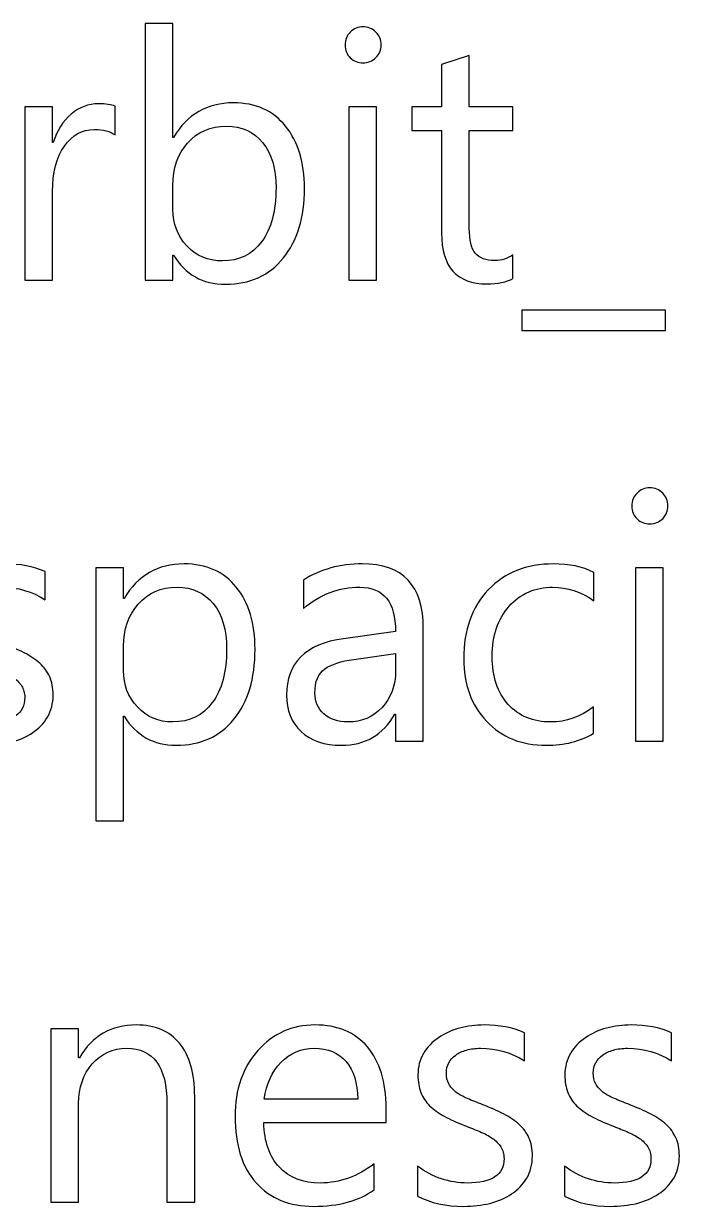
# Model space of a CAD drawing. Header units: centimetres. Extents: x -70 to 51, y -60 to 73.
# Drawn here: x 26.24 to 31.05, y -50.76 to -42.09 of the extents above; entities that cross this region are included whole.
import ezdxf

# ---------------------------------------------------------------- set-up
doc = ezdxf.new("R2010")
doc.units = ezdxf.units.CM
doc.header["$MEASUREMENT"] = 0
doc.layers.add('Layer 1', color=7, linetype='Continuous')

msp = doc.modelspace()

# ---------------------------------------------------------------- linework, layer by layer
at = {"layer": 'Layer 1'}
for points, knots in [([(27.3378, -43.78969), (27.3378, -43.78969), (27.33272, -43.78969), (27.33272, -43.78969), (27.33272, -43.78969), (27.33272, -43.78969), (27.33272, -43.97342), (27.33272, -43.97342), (27.33272, -43.97342), (27.33272, -43.97342), (27.1291, -43.97342), (27.1291, -43.97342), (27.1291, -43.97342), (27.1291, -43.97342), (27.1291, -42.0934), (27.1291, -42.0934), (27.1291, -42.0934), (27.1291, -42.0934), (27.33272, -42.0934), (27.33272, -42.0934), (27.33272, -42.0934), (27.33272, -42.0934), (27.33272, -42.92652), (27.33272, -42.92652), (27.33272, -42.92652), (27.33272, -42.92652), (27.3378, -42.92652), (27.3378, -42.92652), (27.3378, -42.92652), (27.43771, -42.75803), (27.58418, -42.67379), (27.7768, -42.67379), (27.7768, -42.67379), (27.93936, -42.67379), (28.06721, -42.73051), (28.15907, -42.84439), (28.15907, -42.84439), (28.25136, -42.95784), (28.2975, -43.11024), (28.2975, -43.30117), (28.2975, -43.30117), (28.2975, -43.51368), (28.24585, -43.68386), (28.14256, -43.81171), (28.14256, -43.81171), (28.03927, -43.93913), (27.89787, -44.00305), (27.71838, -44.00305), (27.71838, -44.00305), (27.55032, -44.00305), (27.42374, -43.93193), (27.3378, -43.78969)], [0, 0, 0, 0, 0.0714286, 0.0714286, 0.0714286, 0.0714286, 0.1428571, 0.1428571, 0.1428571, 0.1428571, 0.2142857, 0.2142857, 0.2142857, 0.2142857, 0.2857143, 0.2857143, 0.2857143, 0.2857143, 0.3571429, 0.3571429, 0.3571429, 0.3571429, 0.4285714, 0.4285714, 0.4285714, 0.4285714, 0.5, 0.5, 0.5, 0.5, 0.5714286, 0.5714286, 0.5714286, 0.5714286, 0.6428571, 0.6428571, 0.6428571, 0.6428571, 0.7142857, 0.7142857, 0.7142857, 0.7142857, 0.7857143, 0.7857143, 0.7857143, 0.7857143, 0.8571429, 0.8571429, 0.8571429, 0.8571429, 1, 1, 1, 1]), ([(28.72634, -42.38084), (28.69036, -42.38084), (28.65903, -42.36856), (28.63363, -42.34359), (28.63363, -42.34359), (28.60781, -42.31903), (28.59511, -42.28771), (28.59511, -42.24961), (28.59511, -42.24961), (28.59511, -42.21151), (28.60781, -42.17976), (28.63363, -42.15478), (28.63363, -42.15478), (28.65903, -42.12938), (28.69036, -42.11668), (28.72634, -42.11668), (28.72634, -42.11668), (28.76359, -42.11668), (28.79534, -42.12938), (28.82159, -42.15478), (28.82159, -42.15478), (28.84741, -42.17976), (28.86054, -42.21151), (28.86054, -42.24961), (28.86054, -42.24961), (28.86054, -42.28601), (28.84741, -42.31692), (28.82159, -42.34232), (28.82159, -42.34232), (28.79534, -42.36814), (28.76359, -42.38084), (28.72634, -42.38084)], [0, 0, 0, 0, 0.1111111, 0.1111111, 0.1111111, 0.1111111, 0.2222222, 0.2222222, 0.2222222, 0.2222222, 0.3333333, 0.3333333, 0.3333333, 0.3333333, 0.4444444, 0.4444444, 0.4444444, 0.4444444, 0.5555556, 0.5555556, 0.5555556, 0.5555556, 0.6666667, 0.6666667, 0.6666667, 0.6666667, 0.7777778, 0.7777778, 0.7777778, 0.7777778, 1, 1, 1, 1]), ([(29.82658, -43.96114), (29.77874, -43.98739), (29.71524, -44.00051), (29.63693, -44.00051), (29.63693, -44.00051), (29.41425, -44.00051), (29.30334, -43.87648), (29.30334, -43.6284), (29.30334, -43.6284), (29.30334, -43.6284), (29.30334, -42.87699), (29.30334, -42.87699), (29.30334, -42.87699), (29.30334, -42.87699), (29.0849, -42.87699), (29.0849, -42.87699), (29.0849, -42.87699), (29.0849, -42.87699), (29.0849, -42.70342), (29.0849, -42.70342), (29.0849, -42.70342), (29.0849, -42.70342), (29.30334, -42.70342), (29.30334, -42.70342), (29.30334, -42.70342), (29.30334, -42.70342), (29.30334, -42.39354), (29.30334, -42.39354), (29.30334, -42.39354), (29.30334, -42.39354), (29.50654, -42.3275), (29.50654, -42.3275), (29.50654, -42.3275), (29.50654, -42.3275), (29.50654, -42.70342), (29.50654, -42.70342), (29.50654, -42.70342), (29.50654, -42.70342), (29.82658, -42.70342), (29.82658, -42.70342), (29.82658, -42.70342), (29.82658, -42.70342), (29.82658, -42.87699), (29.82658, -42.87699), (29.82658, -42.87699), (29.82658, -42.87699), (29.50654, -42.87699), (29.50654, -42.87699), (29.50654, -42.87699), (29.50654, -42.87699), (29.50654, -43.59284), (29.50654, -43.59284), (29.50654, -43.59284), (29.50654, -43.67793), (29.52093, -43.73847), (29.55014, -43.77488), (29.55014, -43.77488), (29.57893, -43.81128), (29.62677, -43.82949), (29.69408, -43.82949), (29.69408, -43.82949), (29.7453, -43.82949), (29.78933, -43.81552), (29.82658, -43.78715), (29.82658, -43.78715), (29.82658, -43.78715), (29.82658, -43.96114), (29.82658, -43.96114)], [0, 0, 0, 0, 0.0555556, 0.0555556, 0.0555556, 0.0555556, 0.1111111, 0.1111111, 0.1111111, 0.1111111, 0.1666667, 0.1666667, 0.1666667, 0.1666667, 0.2222222, 0.2222222, 0.2222222, 0.2222222, 0.2777778, 0.2777778, 0.2777778, 0.2777778, 0.3333333, 0.3333333, 0.3333333, 0.3333333, 0.3888889, 0.3888889, 0.3888889, 0.3888889, 0.4444444, 0.4444444, 0.4444444, 0.4444444, 0.5, 0.5, 0.5, 0.5, 0.5555556, 0.5555556, 0.5555556, 0.5555556, 0.6111111, 0.6111111, 0.6111111, 0.6111111, 0.6666667, 0.6666667, 0.6666667, 0.6666667, 0.7222222, 0.7222222, 0.7222222, 0.7222222, 0.7777778, 0.7777778, 0.7777778, 0.7777778, 0.8333333, 0.8333333, 0.8333333, 0.8333333, 0.8888889, 0.8888889, 0.8888889, 0.8888889, 1, 1, 1, 1]), ([(26.90855, -42.90916), (26.87299, -42.88207), (26.82176, -42.86852), (26.75488, -42.86852), (26.75488, -42.86852), (26.66767, -42.86852), (26.59528, -42.90916), (26.53686, -42.99129), (26.53686, -42.99129), (26.47886, -43.07299), (26.44965, -43.18475), (26.44965, -43.32614), (26.44965, -43.32614), (26.44965, -43.32614), (26.44965, -43.97342), (26.44965, -43.97342), (26.44965, -43.97342), (26.44965, -43.97342), (26.24603, -43.97342), (26.24603, -43.97342), (26.24603, -43.97342), (26.24603, -43.97342), (26.24603, -42.70342), (26.24603, -42.70342), (26.24603, -42.70342), (26.24603, -42.70342), (26.44965, -42.70342), (26.44965, -42.70342), (26.44965, -42.70342), (26.44965, -42.70342), (26.44965, -42.96504), (26.44965, -42.96504), (26.44965, -42.96504), (26.44965, -42.96504), (26.45473, -42.96504), (26.45473, -42.96504), (26.45473, -42.96504), (26.48352, -42.87572), (26.52755, -42.80629), (26.58724, -42.75591), (26.58724, -42.75591), (26.64693, -42.70596), (26.71339, -42.68098), (26.78705, -42.68098), (26.78705, -42.68098), (26.83997, -42.68098), (26.88018, -42.68691), (26.90855, -42.69834), (26.90855, -42.69834), (26.90855, -42.69834), (26.90855, -42.90916), (26.90855, -42.90916)], [0, 0, 0, 0, 0.0714286, 0.0714286, 0.0714286, 0.0714286, 0.1428571, 0.1428571, 0.1428571, 0.1428571, 0.2142857, 0.2142857, 0.2142857, 0.2142857, 0.2857143, 0.2857143, 0.2857143, 0.2857143, 0.3571429, 0.3571429, 0.3571429, 0.3571429, 0.4285714, 0.4285714, 0.4285714, 0.4285714, 0.5, 0.5, 0.5, 0.5, 0.5714286, 0.5714286, 0.5714286, 0.5714286, 0.6428571, 0.6428571, 0.6428571, 0.6428571, 0.7142857, 0.7142857, 0.7142857, 0.7142857, 0.7857143, 0.7857143, 0.7857143, 0.7857143, 0.8571429, 0.8571429, 0.8571429, 0.8571429, 1, 1, 1, 1]), ([(28.82582, -43.97342), (28.82582, -43.97342), (28.6222, -43.97342), (28.6222, -43.97342), (28.6222, -43.97342), (28.6222, -43.97342), (28.6222, -42.70342), (28.6222, -42.70342), (28.6222, -42.70342), (28.6222, -42.70342), (28.82582, -42.70342), (28.82582, -42.70342), (28.82582, -42.70342), (28.82582, -42.70342), (28.82582, -43.97342), (28.82582, -43.97342)], [0, 0, 0, 0, 0.2, 0.2, 0.2, 0.2, 0.4, 0.4, 0.4, 0.4, 0.6, 0.6, 0.6, 0.6, 1, 1, 1, 1]), ([(27.33272, -43.27746), (27.33272, -43.27746), (27.33272, -43.45484), (27.33272, -43.45484), (27.33272, -43.45484), (27.33272, -43.55982), (27.36659, -43.64915), (27.43517, -43.72238), (27.43517, -43.72238), (27.50333, -43.79562), (27.58969, -43.83203), (27.69467, -43.83203), (27.69467, -43.83203), (27.81786, -43.83203), (27.91438, -43.78504), (27.98423, -43.69063), (27.98423, -43.69063), (28.05408, -43.59623), (28.08922, -43.46542), (28.08922, -43.29736), (28.08922, -43.29736), (28.08922, -43.15596), (28.05662, -43.04547), (27.99101, -42.96504), (27.99101, -42.96504), (27.92581, -42.88503), (27.83734, -42.84481), (27.726, -42.84481), (27.726, -42.84481), (27.60747, -42.84481), (27.51264, -42.88588), (27.44067, -42.968), (27.44067, -42.968), (27.36871, -43.05055), (27.33272, -43.15342), (27.33272, -43.27746)], [0, 0, 0, 0, 0.1, 0.1, 0.1, 0.1, 0.2, 0.2, 0.2, 0.2, 0.3, 0.3, 0.3, 0.3, 0.4, 0.4, 0.4, 0.4, 0.5, 0.5, 0.5, 0.5, 0.6, 0.6, 0.6, 0.6, 0.7, 0.7, 0.7, 0.7, 0.8, 0.8, 0.8, 0.8, 1, 1, 1, 1]), ([(30.9463, -44.34172), (30.9463, -44.34172), (29.8922, -44.34172), (29.8922, -44.34172), (29.8922, -44.34172), (29.8922, -44.34172), (29.8922, -44.19398), (29.8922, -44.19398), (29.8922, -44.19398), (29.8922, -44.19398), (30.9463, -44.19398), (30.9463, -44.19398), (30.9463, -44.19398), (30.9463, -44.19398), (30.9463, -44.34172), (30.9463, -44.34172)], [0, 0, 0, 0, 0.2, 0.2, 0.2, 0.2, 0.4, 0.4, 0.4, 0.4, 0.6, 0.6, 0.6, 0.6, 1, 1, 1, 1]), ([(30.82947, -45.75946), (30.79349, -45.75946), (30.76216, -45.74718), (30.73676, -45.72221), (30.73676, -45.72221), (30.71094, -45.69765), (30.69824, -45.66633), (30.69824, -45.62823), (30.69824, -45.62823), (30.69824, -45.59013), (30.71094, -45.55838), (30.73676, -45.5334), (30.73676, -45.5334), (30.76216, -45.508), (30.79349, -45.4953), (30.82947, -45.4953), (30.82947, -45.4953), (30.86672, -45.4953), (30.89847, -45.508), (30.92472, -45.5334), (30.92472, -45.5334), (30.95054, -45.55838), (30.96367, -45.59013), (30.96367, -45.62823), (30.96367, -45.62823), (30.96367, -45.66463), (30.95054, -45.69554), (30.92472, -45.72094), (30.92472, -45.72094), (30.89847, -45.74676), (30.86672, -45.75946), (30.82947, -45.75946)], [0, 0, 0, 0, 0.1111111, 0.1111111, 0.1111111, 0.1111111, 0.2222222, 0.2222222, 0.2222222, 0.2222222, 0.3333333, 0.3333333, 0.3333333, 0.3333333, 0.4444444, 0.4444444, 0.4444444, 0.4444444, 0.5555556, 0.5555556, 0.5555556, 0.5555556, 0.6666667, 0.6666667, 0.6666667, 0.6666667, 0.7777778, 0.7777778, 0.7777778, 0.7777778, 1, 1, 1, 1]), ([(25.6123, -47.30632), (25.6123, -47.30632), (25.6123, -47.08788), (25.6123, -47.08788), (25.6123, -47.08788), (25.72279, -47.16958), (25.84513, -47.21065), (25.97806, -47.21065), (25.97806, -47.21065), (26.1567, -47.21065), (26.24603, -47.15096), (26.24603, -47.032), (26.24603, -47.032), (26.24603, -46.99813), (26.23841, -46.96935), (26.22317, -46.94606), (26.22317, -46.94606), (26.2075, -46.92236), (26.18718, -46.90161), (26.16094, -46.88341), (26.16094, -46.88341), (26.13511, -46.86521), (26.10421, -46.8487), (26.06907, -46.8343), (26.06907, -46.8343), (26.03394, -46.81991), (25.99626, -46.80467), (25.95562, -46.78901), (25.95562, -46.78901), (25.89932, -46.76657), (25.85021, -46.74413), (25.80745, -46.72127), (25.80745, -46.72127), (25.76512, -46.69884), (25.72956, -46.67301), (25.70077, -46.64465), (25.70077, -46.64465), (25.67241, -46.61586), (25.65082, -46.58369), (25.63643, -46.54728), (25.63643, -46.54728), (25.62203, -46.51088), (25.61484, -46.46812), (25.61484, -46.41944), (25.61484, -46.41944), (25.61484, -46.35975), (25.62838, -46.30725), (25.65548, -46.26111), (25.65548, -46.26111), (25.68299, -46.21539), (25.7194, -46.17687), (25.7647, -46.14596), (25.7647, -46.14596), (25.81042, -46.11506), (25.86206, -46.09135), (25.92048, -46.07569), (25.92048, -46.07569), (25.97848, -46.06003), (26.03902, -46.05241), (26.10082, -46.05241), (26.10082, -46.05241), (26.21089, -46.05241), (26.3091, -46.07146), (26.39589, -46.10913), (26.39589, -46.10913), (26.39589, -46.10913), (26.39589, -46.3153), (26.39589, -46.3153), (26.39589, -46.3153), (26.30275, -46.25391), (26.19523, -46.22343), (26.07373, -46.22343), (26.07373, -46.22343), (26.03563, -46.22343), (26.00134, -46.22767), (25.97044, -46.23656), (25.97044, -46.23656), (25.93996, -46.24502), (25.91371, -46.2573), (25.8917, -46.27296), (25.8917, -46.27296), (25.87011, -46.28863), (25.85317, -46.30768), (25.8409, -46.32927), (25.8409, -46.32927), (25.82904, -46.35128), (25.82312, -46.37541), (25.82312, -46.40208), (25.82312, -46.40208), (25.82312, -46.4351), (25.82904, -46.46262), (25.8409, -46.48505), (25.8409, -46.48505), (25.85317, -46.50749), (25.87053, -46.52739), (25.89381, -46.54474), (25.89381, -46.54474), (25.91667, -46.5621), (25.94504, -46.57776), (25.97806, -46.59173), (25.97806, -46.59173), (26.01108, -46.6057), (26.04875, -46.62094), (26.09109, -46.63745), (26.09109, -46.63745), (26.14697, -46.65904), (26.19777, -46.68106), (26.24222, -46.70392), (26.24222, -46.70392), (26.28667, -46.72678), (26.32477, -46.75218), (26.35652, -46.78096), (26.35652, -46.78096), (26.38784, -46.80933), (26.41197, -46.84235), (26.42891, -46.8796), (26.42891, -46.8796), (26.44584, -46.91685), (26.45431, -46.96088), (26.45431, -47.0121), (26.45431, -47.0121), (26.45431, -47.07518), (26.44034, -47.12979), (26.41282, -47.17593), (26.41282, -47.17593), (26.38488, -47.22208), (26.34805, -47.2606), (26.30191, -47.29108), (26.30191, -47.29108), (26.25534, -47.32198), (26.202, -47.34442), (26.14189, -47.35966), (26.14189, -47.35966), (26.08135, -47.37448), (26.01827, -47.38167), (25.95181, -47.38167), (25.95181, -47.38167), (25.82142, -47.38167), (25.70797, -47.3567), (25.6123, -47.30632)], [0, 0, 0, 0, 0.0277778, 0.0277778, 0.0277778, 0.0277778, 0.0555556, 0.0555556, 0.0555556, 0.0555556, 0.0833333, 0.0833333, 0.0833333, 0.0833333, 0.1111111, 0.1111111, 0.1111111, 0.1111111, 0.1388889, 0.1388889, 0.1388889, 0.1388889, 0.1666667, 0.1666667, 0.1666667, 0.1666667, 0.1944444, 0.1944444, 0.1944444, 0.1944444, 0.2222222, 0.2222222, 0.2222222, 0.2222222, 0.25, 0.25, 0.25, 0.25, 0.2777778, 0.2777778, 0.2777778, 0.2777778, 0.3055556, 0.3055556, 0.3055556, 0.3055556, 0.3333333, 0.3333333, 0.3333333, 0.3333333, 0.3611111, 0.3611111, 0.3611111, 0.3611111, 0.3888889, 0.3888889, 0.3888889, 0.3888889, 0.4166667, 0.4166667, 0.4166667, 0.4166667, 0.4444444, 0.4444444, 0.4444444, 0.4444444, 0.4722222, 0.4722222, 0.4722222, 0.4722222, 0.5, 0.5, 0.5, 0.5, 0.5277778, 0.5277778, 0.5277778, 0.5277778, 0.5555556, 0.5555556, 0.5555556, 0.5555556, 0.5833333, 0.5833333, 0.5833333, 0.5833333, 0.6111111, 0.6111111, 0.6111111, 0.6111111, 0.6388889, 0.6388889, 0.6388889, 0.6388889, 0.6666667, 0.6666667, 0.6666667, 0.6666667, 0.6944444, 0.6944444, 0.6944444, 0.6944444, 0.7222222, 0.7222222, 0.7222222, 0.7222222, 0.75, 0.75, 0.75, 0.75, 0.7777778, 0.7777778, 0.7777778, 0.7777778, 0.8055556, 0.8055556, 0.8055556, 0.8055556, 0.8333333, 0.8333333, 0.8333333, 0.8333333, 0.8611111, 0.8611111, 0.8611111, 0.8611111, 0.8888889, 0.8888889, 0.8888889, 0.8888889, 0.9166667, 0.9166667, 0.9166667, 0.9166667, 0.9444444, 0.9444444, 0.9444444, 0.9444444, 1, 1, 1, 1]), ([(26.97543, -47.16831), (26.97543, -47.16831), (26.97035, -47.16831), (26.97035, -47.16831), (26.97035, -47.16831), (26.97035, -47.16831), (26.97035, -47.93624), (26.97035, -47.93624), (26.97035, -47.93624), (26.97035, -47.93624), (26.76673, -47.93624), (26.76673, -47.93624), (26.76673, -47.93624), (26.76673, -47.93624), (26.76673, -46.08204), (26.76673, -46.08204), (26.76673, -46.08204), (26.76673, -46.08204), (26.97035, -46.08204), (26.97035, -46.08204), (26.97035, -46.08204), (26.97035, -46.08204), (26.97035, -46.30514), (26.97035, -46.30514), (26.97035, -46.30514), (26.97035, -46.30514), (26.97543, -46.30514), (26.97543, -46.30514), (26.97543, -46.30514), (27.07534, -46.13665), (27.22181, -46.05241), (27.41443, -46.05241), (27.41443, -46.05241), (27.57784, -46.05241), (27.70568, -46.10913), (27.79755, -46.22301), (27.79755, -46.22301), (27.88941, -46.33646), (27.93513, -46.48886), (27.93513, -46.67979), (27.93513, -46.67979), (27.93513, -46.8923), (27.88348, -47.06248), (27.78019, -47.19033), (27.78019, -47.19033), (27.6769, -47.31775), (27.5355, -47.38167), (27.35601, -47.38167), (27.35601, -47.38167), (27.19133, -47.38167), (27.06476, -47.31055), (26.97543, -47.16831)], [0, 0, 0, 0, 0.0714286, 0.0714286, 0.0714286, 0.0714286, 0.1428571, 0.1428571, 0.1428571, 0.1428571, 0.2142857, 0.2142857, 0.2142857, 0.2142857, 0.2857143, 0.2857143, 0.2857143, 0.2857143, 0.3571429, 0.3571429, 0.3571429, 0.3571429, 0.4285714, 0.4285714, 0.4285714, 0.4285714, 0.5, 0.5, 0.5, 0.5, 0.5714286, 0.5714286, 0.5714286, 0.5714286, 0.6428571, 0.6428571, 0.6428571, 0.6428571, 0.7142857, 0.7142857, 0.7142857, 0.7142857, 0.7857143, 0.7857143, 0.7857143, 0.7857143, 0.8571429, 0.8571429, 0.8571429, 0.8571429, 1, 1, 1, 1]), ([(29.16915, -47.35204), (29.16915, -47.35204), (28.96553, -47.35204), (28.96553, -47.35204), (28.96553, -47.35204), (28.96553, -47.35204), (28.96553, -47.1535), (28.96553, -47.1535), (28.96553, -47.1535), (28.96553, -47.1535), (28.96087, -47.1535), (28.96087, -47.1535), (28.96087, -47.1535), (28.87239, -47.3059), (28.74201, -47.38167), (28.57013, -47.38167), (28.57013, -47.38167), (28.44356, -47.38167), (28.3445, -47.34823), (28.27295, -47.28134), (28.27295, -47.28134), (28.20141, -47.21446), (28.16585, -47.12556), (28.16585, -47.01464), (28.16585, -47.01464), (28.16585, -46.77758), (28.30555, -46.63915), (28.58495, -46.60062), (28.58495, -46.60062), (28.58495, -46.60062), (28.96553, -46.54728), (28.96553, -46.54728), (28.96553, -46.54728), (28.96553, -46.33138), (28.87832, -46.22343), (28.70391, -46.22343), (28.70391, -46.22343), (28.55108, -46.22343), (28.41308, -46.2755), (28.28989, -46.37964), (28.28989, -46.37964), (28.28989, -46.37964), (28.28989, -46.17136), (28.28989, -46.17136), (28.28989, -46.17136), (28.41477, -46.09178), (28.55828, -46.05241), (28.72126, -46.05241), (28.72126, -46.05241), (29.01971, -46.05241), (29.16915, -46.21031), (29.16915, -46.52612), (29.16915, -46.52612), (29.16915, -46.52612), (29.16915, -47.35204), (29.16915, -47.35204)], [0, 0, 0, 0, 0.0666667, 0.0666667, 0.0666667, 0.0666667, 0.1333333, 0.1333333, 0.1333333, 0.1333333, 0.2, 0.2, 0.2, 0.2, 0.2666667, 0.2666667, 0.2666667, 0.2666667, 0.3333333, 0.3333333, 0.3333333, 0.3333333, 0.4, 0.4, 0.4, 0.4, 0.4666667, 0.4666667, 0.4666667, 0.4666667, 0.5333333, 0.5333333, 0.5333333, 0.5333333, 0.6, 0.6, 0.6, 0.6, 0.6666667, 0.6666667, 0.6666667, 0.6666667, 0.7333333, 0.7333333, 0.7333333, 0.7333333, 0.8, 0.8, 0.8, 0.8, 0.8666667, 0.8666667, 0.8666667, 0.8666667, 1, 1, 1, 1]), ([(30.41799, -47.29362), (30.32062, -47.35246), (30.20463, -47.38167), (30.07085, -47.38167), (30.07085, -47.38167), (29.88967, -47.38167), (29.74362, -47.32283), (29.63228, -47.20514), (29.63228, -47.20514), (29.52137, -47.08746), (29.46549, -46.93463), (29.46549, -46.74667), (29.46549, -46.74667), (29.46549, -46.53755), (29.5256, -46.36948), (29.6454, -46.24248), (29.6454, -46.24248), (29.76521, -46.11591), (29.92523, -46.05241), (30.12546, -46.05241), (30.12546, -46.05241), (30.23722, -46.05241), (30.33544, -46.07273), (30.42053, -46.11421), (30.42053, -46.11421), (30.42053, -46.11421), (30.42053, -46.32249), (30.42053, -46.32249), (30.42053, -46.32249), (30.32612, -46.25645), (30.22537, -46.22343), (30.11784, -46.22343), (30.11784, -46.22343), (29.9883, -46.22343), (29.88162, -46.27), (29.79865, -46.36313), (29.79865, -46.36313), (29.71568, -46.45584), (29.67377, -46.57819), (29.67377, -46.72932), (29.67377, -46.72932), (29.67377, -46.87833), (29.71314, -46.99559), (29.79103, -47.08153), (29.79103, -47.08153), (29.86935, -47.16747), (29.97391, -47.21065), (30.10557, -47.21065), (30.10557, -47.21065), (30.21648, -47.21065), (30.32062, -47.17382), (30.41799, -47.10016), (30.41799, -47.10016), (30.41799, -47.10016), (30.41799, -47.29362), (30.41799, -47.29362)], [0, 0, 0, 0, 0.0666667, 0.0666667, 0.0666667, 0.0666667, 0.1333333, 0.1333333, 0.1333333, 0.1333333, 0.2, 0.2, 0.2, 0.2, 0.2666667, 0.2666667, 0.2666667, 0.2666667, 0.3333333, 0.3333333, 0.3333333, 0.3333333, 0.4, 0.4, 0.4, 0.4, 0.4666667, 0.4666667, 0.4666667, 0.4666667, 0.5333333, 0.5333333, 0.5333333, 0.5333333, 0.6, 0.6, 0.6, 0.6, 0.6666667, 0.6666667, 0.6666667, 0.6666667, 0.7333333, 0.7333333, 0.7333333, 0.7333333, 0.8, 0.8, 0.8, 0.8, 0.8666667, 0.8666667, 0.8666667, 0.8666667, 1, 1, 1, 1]), ([(30.92895, -47.35204), (30.92895, -47.35204), (30.72533, -47.35204), (30.72533, -47.35204), (30.72533, -47.35204), (30.72533, -47.35204), (30.72533, -46.08204), (30.72533, -46.08204), (30.72533, -46.08204), (30.72533, -46.08204), (30.92895, -46.08204), (30.92895, -46.08204), (30.92895, -46.08204), (30.92895, -46.08204), (30.92895, -47.35204), (30.92895, -47.35204)], [0, 0, 0, 0, 0.2, 0.2, 0.2, 0.2, 0.4, 0.4, 0.4, 0.4, 0.6, 0.6, 0.6, 0.6, 1, 1, 1, 1]), ([(26.97035, -46.65608), (26.97035, -46.65608), (26.97035, -46.83346), (26.97035, -46.83346), (26.97035, -46.83346), (26.97035, -46.93844), (27.00422, -47.02777), (27.0728, -47.101), (27.0728, -47.101), (27.14096, -47.17424), (27.22732, -47.21065), (27.3323, -47.21065), (27.3323, -47.21065), (27.45549, -47.21065), (27.55201, -47.16366), (27.62186, -47.06925), (27.62186, -47.06925), (27.69171, -46.97485), (27.72685, -46.84404), (27.72685, -46.67598), (27.72685, -46.67598), (27.72685, -46.53458), (27.69425, -46.42409), (27.62864, -46.34366), (27.62864, -46.34366), (27.56344, -46.26365), (27.47497, -46.22343), (27.36363, -46.22343), (27.36363, -46.22343), (27.2451, -46.22343), (27.15027, -46.2645), (27.0783, -46.34662), (27.0783, -46.34662), (27.00634, -46.42917), (26.97035, -46.53204), (26.97035, -46.65608)], [0, 0, 0, 0, 0.1, 0.1, 0.1, 0.1, 0.2, 0.2, 0.2, 0.2, 0.3, 0.3, 0.3, 0.3, 0.4, 0.4, 0.4, 0.4, 0.5, 0.5, 0.5, 0.5, 0.6, 0.6, 0.6, 0.6, 0.7, 0.7, 0.7, 0.7, 0.8, 0.8, 0.8, 0.8, 1, 1, 1, 1]), ([(28.96553, -46.70942), (28.96553, -46.70942), (28.65946, -46.75175), (28.65946, -46.75175), (28.65946, -46.75175), (28.56505, -46.76488), (28.49393, -46.78816), (28.4461, -46.82203), (28.4461, -46.82203), (28.39826, -46.85547), (28.37413, -46.91474), (28.37413, -46.99983), (28.37413, -46.99983), (28.37413, -47.06163), (28.39614, -47.11243), (28.44059, -47.1518), (28.44059, -47.1518), (28.48462, -47.19117), (28.54346, -47.21065), (28.61712, -47.21065), (28.61712, -47.21065), (28.71788, -47.21065), (28.80127, -47.17509), (28.86689, -47.10481), (28.86689, -47.10481), (28.93293, -47.03412), (28.96553, -46.94437), (28.96553, -46.836), (28.96553, -46.836), (28.96553, -46.836), (28.96553, -46.70942), (28.96553, -46.70942)], [0, 0, 0, 0, 0.1111111, 0.1111111, 0.1111111, 0.1111111, 0.2222222, 0.2222222, 0.2222222, 0.2222222, 0.3333333, 0.3333333, 0.3333333, 0.3333333, 0.4444444, 0.4444444, 0.4444444, 0.4444444, 0.5555556, 0.5555556, 0.5555556, 0.5555556, 0.6666667, 0.6666667, 0.6666667, 0.6666667, 0.7777778, 0.7777778, 0.7777778, 0.7777778, 1, 1, 1, 1]), ([(27.49232, -50.73066), (27.49232, -50.73066), (27.2887, -50.73066), (27.2887, -50.73066), (27.2887, -50.73066), (27.2887, -50.73066), (27.2887, -50.00634), (27.2887, -50.00634), (27.2887, -50.00634), (27.2887, -49.73667), (27.19049, -49.60205), (26.99364, -49.60205), (26.99364, -49.60205), (26.89204, -49.60205), (26.80779, -49.64015), (26.74133, -49.71678), (26.74133, -49.71678), (26.67444, -49.7934), (26.64142, -49.88992), (26.64142, -50.00634), (26.64142, -50.00634), (26.64142, -50.00634), (26.64142, -50.73066), (26.64142, -50.73066), (26.64142, -50.73066), (26.64142, -50.73066), (26.4378, -50.73066), (26.4378, -50.73066), (26.4378, -50.73066), (26.4378, -50.73066), (26.4378, -49.46066), (26.4378, -49.46066), (26.4378, -49.46066), (26.4378, -49.46066), (26.64142, -49.46066), (26.64142, -49.46066), (26.64142, -49.46066), (26.64142, -49.46066), (26.64142, -49.67148), (26.64142, -49.67148), (26.64142, -49.67148), (26.64142, -49.67148), (26.6465, -49.67148), (26.6465, -49.67148), (26.6465, -49.67148), (26.74218, -49.51104), (26.88103, -49.43103), (27.06306, -49.43103), (27.06306, -49.43103), (27.20192, -49.43103), (27.30817, -49.4759), (27.38183, -49.56565), (27.38183, -49.56565), (27.45549, -49.65497), (27.49232, -49.78493), (27.49232, -49.95427), (27.49232, -49.95427), (27.49232, -49.95427), (27.49232, -50.73066), (27.49232, -50.73066)], [0, 0, 0, 0, 0.0625, 0.0625, 0.0625, 0.0625, 0.125, 0.125, 0.125, 0.125, 0.1875, 0.1875, 0.1875, 0.1875, 0.25, 0.25, 0.25, 0.25, 0.3125, 0.3125, 0.3125, 0.3125, 0.375, 0.375, 0.375, 0.375, 0.4375, 0.4375, 0.4375, 0.4375, 0.5, 0.5, 0.5, 0.5, 0.5625, 0.5625, 0.5625, 0.5625, 0.625, 0.625, 0.625, 0.625, 0.6875, 0.6875, 0.6875, 0.6875, 0.75, 0.75, 0.75, 0.75, 0.8125, 0.8125, 0.8125, 0.8125, 0.875, 0.875, 0.875, 0.875, 1, 1, 1, 1]), ([(28.8961, -50.14646), (28.8961, -50.14646), (27.99948, -50.14646), (27.99948, -50.14646), (27.99948, -50.14646), (28.00286, -50.28785), (28.04096, -50.39707), (28.11378, -50.47412), (28.11378, -50.47412), (28.18659, -50.55074), (28.2865, -50.58927), (28.41392, -50.58927), (28.41392, -50.58927), (28.55701, -50.58927), (28.68824, -50.54228), (28.80847, -50.44787), (28.80847, -50.44787), (28.80847, -50.44787), (28.80847, -50.6388), (28.80847, -50.6388), (28.80847, -50.6388), (28.69671, -50.72008), (28.54896, -50.76029), (28.36566, -50.76029), (28.36566, -50.76029), (28.18617, -50.76029), (28.0452, -50.70272), (27.94275, -50.58757), (27.94275, -50.58757), (27.83988, -50.472), (27.78866, -50.30987), (27.78866, -50.10074), (27.78866, -50.10074), (27.78866, -49.90304), (27.84496, -49.74218), (27.95672, -49.61772), (27.95672, -49.61772), (28.0689, -49.49326), (28.20818, -49.43103), (28.37413, -49.43103), (28.37413, -49.43103), (28.5405, -49.43103), (28.66877, -49.48479), (28.75978, -49.59232), (28.75978, -49.59232), (28.8508, -49.69942), (28.8961, -49.84886), (28.8961, -50.03978), (28.8961, -50.03978), (28.8961, -50.03978), (28.8961, -50.14646), (28.8961, -50.14646)], [0, 0, 0, 0, 0.0714286, 0.0714286, 0.0714286, 0.0714286, 0.1428571, 0.1428571, 0.1428571, 0.1428571, 0.2142857, 0.2142857, 0.2142857, 0.2142857, 0.2857143, 0.2857143, 0.2857143, 0.2857143, 0.3571429, 0.3571429, 0.3571429, 0.3571429, 0.4285714, 0.4285714, 0.4285714, 0.4285714, 0.5, 0.5, 0.5, 0.5, 0.5714286, 0.5714286, 0.5714286, 0.5714286, 0.6428571, 0.6428571, 0.6428571, 0.6428571, 0.7142857, 0.7142857, 0.7142857, 0.7142857, 0.7857143, 0.7857143, 0.7857143, 0.7857143, 0.8571429, 0.8571429, 0.8571429, 0.8571429, 1, 1, 1, 1]), ([(29.12724, -50.68494), (29.12724, -50.68494), (29.12724, -50.4665), (29.12724, -50.4665), (29.12724, -50.4665), (29.23773, -50.5482), (29.36007, -50.58927), (29.493, -50.58927), (29.493, -50.58927), (29.67164, -50.58927), (29.76097, -50.52958), (29.76097, -50.41062), (29.76097, -50.41062), (29.76097, -50.37675), (29.75335, -50.34797), (29.73811, -50.32468), (29.73811, -50.32468), (29.72244, -50.30098), (29.70212, -50.28023), (29.67588, -50.26203), (29.67588, -50.26203), (29.65005, -50.24383), (29.61915, -50.22732), (29.58401, -50.21292), (29.58401, -50.21292), (29.54888, -50.19853), (29.5112, -50.18329), (29.47056, -50.16763), (29.47056, -50.16763), (29.41426, -50.14519), (29.36515, -50.12275), (29.32239, -50.09989), (29.32239, -50.09989), (29.28006, -50.07746), (29.2445, -50.05163), (29.21571, -50.02327), (29.21571, -50.02327), (29.18735, -49.99448), (29.16576, -49.96231), (29.15137, -49.9259), (29.15137, -49.9259), (29.13697, -49.8895), (29.12978, -49.84674), (29.12978, -49.79806), (29.12978, -49.79806), (29.12978, -49.73837), (29.14332, -49.68587), (29.17042, -49.63973), (29.17042, -49.63973), (29.19793, -49.59401), (29.23434, -49.55549), (29.27964, -49.52458), (29.27964, -49.52458), (29.32536, -49.49368), (29.377, -49.46997), (29.43542, -49.45431), (29.43542, -49.45431), (29.49342, -49.43865), (29.55396, -49.43103), (29.61576, -49.43103), (29.61576, -49.43103), (29.72583, -49.43103), (29.82404, -49.45008), (29.91083, -49.48775), (29.91083, -49.48775), (29.91083, -49.48775), (29.91083, -49.69392), (29.91083, -49.69392), (29.91083, -49.69392), (29.81769, -49.63253), (29.71017, -49.60205), (29.58867, -49.60205), (29.58867, -49.60205), (29.55057, -49.60205), (29.51628, -49.60629), (29.48538, -49.61518), (29.48538, -49.61518), (29.4549, -49.62364), (29.42865, -49.63592), (29.40664, -49.65158), (29.40664, -49.65158), (29.38505, -49.66725), (29.36811, -49.6863), (29.35584, -49.70789), (29.35584, -49.70789), (29.34398, -49.7299), (29.33806, -49.75403), (29.33806, -49.7807), (29.33806, -49.7807), (29.33806, -49.81372), (29.34398, -49.84124), (29.35584, -49.86367), (29.35584, -49.86367), (29.36811, -49.88611), (29.38547, -49.90601), (29.40875, -49.92336), (29.40875, -49.92336), (29.43161, -49.94072), (29.45998, -49.95638), (29.493, -49.97035), (29.493, -49.97035), (29.52602, -49.98432), (29.56369, -49.99956), (29.60603, -50.01607), (29.60603, -50.01607), (29.66191, -50.03766), (29.71271, -50.05968), (29.75716, -50.08254), (29.75716, -50.08254), (29.80161, -50.1054), (29.83971, -50.1308), (29.87146, -50.15958), (29.87146, -50.15958), (29.90278, -50.18795), (29.92691, -50.22097), (29.94385, -50.25822), (29.94385, -50.25822), (29.96078, -50.29547), (29.96925, -50.3395), (29.96925, -50.39072), (29.96925, -50.39072), (29.96925, -50.4538), (29.95528, -50.50841), (29.92776, -50.55455), (29.92776, -50.55455), (29.89982, -50.6007), (29.86299, -50.63922), (29.81685, -50.6697), (29.81685, -50.6697), (29.77028, -50.7006), (29.71694, -50.72304), (29.65683, -50.73828), (29.65683, -50.73828), (29.59629, -50.7531), (29.53321, -50.76029), (29.46675, -50.76029), (29.46675, -50.76029), (29.33636, -50.76029), (29.22291, -50.73532), (29.12724, -50.68494)], [0, 0, 0, 0, 0.0277778, 0.0277778, 0.0277778, 0.0277778, 0.0555556, 0.0555556, 0.0555556, 0.0555556, 0.0833333, 0.0833333, 0.0833333, 0.0833333, 0.1111111, 0.1111111, 0.1111111, 0.1111111, 0.1388889, 0.1388889, 0.1388889, 0.1388889, 0.1666667, 0.1666667, 0.1666667, 0.1666667, 0.1944444, 0.1944444, 0.1944444, 0.1944444, 0.2222222, 0.2222222, 0.2222222, 0.2222222, 0.25, 0.25, 0.25, 0.25, 0.2777778, 0.2777778, 0.2777778, 0.2777778, 0.3055556, 0.3055556, 0.3055556, 0.3055556, 0.3333333, 0.3333333, 0.3333333, 0.3333333, 0.3611111, 0.3611111, 0.3611111, 0.3611111, 0.3888889, 0.3888889, 0.3888889, 0.3888889, 0.4166667, 0.4166667, 0.4166667, 0.4166667, 0.4444444, 0.4444444, 0.4444444, 0.4444444, 0.4722222, 0.4722222, 0.4722222, 0.4722222, 0.5, 0.5, 0.5, 0.5, 0.5277778, 0.5277778, 0.5277778, 0.5277778, 0.5555556, 0.5555556, 0.5555556, 0.5555556, 0.5833333, 0.5833333, 0.5833333, 0.5833333, 0.6111111, 0.6111111, 0.6111111, 0.6111111, 0.6388889, 0.6388889, 0.6388889, 0.6388889, 0.6666667, 0.6666667, 0.6666667, 0.6666667, 0.6944444, 0.6944444, 0.6944444, 0.6944444, 0.7222222, 0.7222222, 0.7222222, 0.7222222, 0.75, 0.75, 0.75, 0.75, 0.7777778, 0.7777778, 0.7777778, 0.7777778, 0.8055556, 0.8055556, 0.8055556, 0.8055556, 0.8333333, 0.8333333, 0.8333333, 0.8333333, 0.8611111, 0.8611111, 0.8611111, 0.8611111, 0.8888889, 0.8888889, 0.8888889, 0.8888889, 0.9166667, 0.9166667, 0.9166667, 0.9166667, 0.9444444, 0.9444444, 0.9444444, 0.9444444, 1, 1, 1, 1]), ([(30.20505, -50.68494), (30.20505, -50.68494), (30.20505, -50.4665), (30.20505, -50.4665), (30.20505, -50.4665), (30.31554, -50.5482), (30.43788, -50.58927), (30.57081, -50.58927), (30.57081, -50.58927), (30.74945, -50.58927), (30.83878, -50.52958), (30.83878, -50.41062), (30.83878, -50.41062), (30.83878, -50.37675), (30.83116, -50.34797), (30.81592, -50.32468), (30.81592, -50.32468), (30.80025, -50.30098), (30.77993, -50.28023), (30.75369, -50.26203), (30.75369, -50.26203), (30.72786, -50.24383), (30.69696, -50.22732), (30.66182, -50.21292), (30.66182, -50.21292), (30.62669, -50.19853), (30.58901, -50.18329), (30.54837, -50.16763), (30.54837, -50.16763), (30.49207, -50.14519), (30.44296, -50.12275), (30.4002, -50.09989), (30.4002, -50.09989), (30.35787, -50.07746), (30.32231, -50.05163), (30.29352, -50.02327), (30.29352, -50.02327), (30.26516, -49.99448), (30.24357, -49.96231), (30.22918, -49.9259), (30.22918, -49.9259), (30.21478, -49.8895), (30.20759, -49.84674), (30.20759, -49.79806), (30.20759, -49.79806), (30.20759, -49.73837), (30.22113, -49.68587), (30.24823, -49.63973), (30.24823, -49.63973), (30.27574, -49.59401), (30.31215, -49.55549), (30.35745, -49.52458), (30.35745, -49.52458), (30.40317, -49.49368), (30.45481, -49.46997), (30.51323, -49.45431), (30.51323, -49.45431), (30.57123, -49.43865), (30.63177, -49.43103), (30.69357, -49.43103), (30.69357, -49.43103), (30.80364, -49.43103), (30.90185, -49.45008), (30.98864, -49.48775), (30.98864, -49.48775), (30.98864, -49.48775), (30.98864, -49.69392), (30.98864, -49.69392), (30.98864, -49.69392), (30.8955, -49.63253), (30.78798, -49.60205), (30.66648, -49.60205), (30.66648, -49.60205), (30.62838, -49.60205), (30.59409, -49.60629), (30.56319, -49.61518), (30.56319, -49.61518), (30.53271, -49.62364), (30.50646, -49.63592), (30.48445, -49.65158), (30.48445, -49.65158), (30.46286, -49.66725), (30.44592, -49.6863), (30.43365, -49.70789), (30.43365, -49.70789), (30.42179, -49.7299), (30.41587, -49.75403), (30.41587, -49.7807), (30.41587, -49.7807), (30.41587, -49.81372), (30.42179, -49.84124), (30.43365, -49.86367), (30.43365, -49.86367), (30.44592, -49.88611), (30.46328, -49.90601), (30.48656, -49.92336), (30.48656, -49.92336), (30.50942, -49.94072), (30.53779, -49.95638), (30.57081, -49.97035), (30.57081, -49.97035), (30.60383, -49.98432), (30.6415, -49.99956), (30.68384, -50.01607), (30.68384, -50.01607), (30.73972, -50.03766), (30.79052, -50.05968), (30.83497, -50.08254), (30.83497, -50.08254), (30.87942, -50.1054), (30.91752, -50.1308), (30.94927, -50.15958), (30.94927, -50.15958), (30.98059, -50.18795), (31.00472, -50.22097), (31.02166, -50.25822), (31.02166, -50.25822), (31.03859, -50.29547), (31.04706, -50.3395), (31.04706, -50.39072), (31.04706, -50.39072), (31.04706, -50.4538), (31.03309, -50.50841), (31.00557, -50.55455), (31.00557, -50.55455), (30.97763, -50.6007), (30.9408, -50.63922), (30.89466, -50.6697), (30.89466, -50.6697), (30.84809, -50.7006), (30.79475, -50.72304), (30.73464, -50.73828), (30.73464, -50.73828), (30.6741, -50.7531), (30.61102, -50.76029), (30.54456, -50.76029), (30.54456, -50.76029), (30.41417, -50.76029), (30.30072, -50.73532), (30.20505, -50.68494)], [0, 0, 0, 0, 0.0277778, 0.0277778, 0.0277778, 0.0277778, 0.0555556, 0.0555556, 0.0555556, 0.0555556, 0.0833333, 0.0833333, 0.0833333, 0.0833333, 0.1111111, 0.1111111, 0.1111111, 0.1111111, 0.1388889, 0.1388889, 0.1388889, 0.1388889, 0.1666667, 0.1666667, 0.1666667, 0.1666667, 0.1944444, 0.1944444, 0.1944444, 0.1944444, 0.2222222, 0.2222222, 0.2222222, 0.2222222, 0.25, 0.25, 0.25, 0.25, 0.2777778, 0.2777778, 0.2777778, 0.2777778, 0.3055556, 0.3055556, 0.3055556, 0.3055556, 0.3333333, 0.3333333, 0.3333333, 0.3333333, 0.3611111, 0.3611111, 0.3611111, 0.3611111, 0.3888889, 0.3888889, 0.3888889, 0.3888889, 0.4166667, 0.4166667, 0.4166667, 0.4166667, 0.4444444, 0.4444444, 0.4444444, 0.4444444, 0.4722222, 0.4722222, 0.4722222, 0.4722222, 0.5, 0.5, 0.5, 0.5, 0.5277778, 0.5277778, 0.5277778, 0.5277778, 0.5555556, 0.5555556, 0.5555556, 0.5555556, 0.5833333, 0.5833333, 0.5833333, 0.5833333, 0.6111111, 0.6111111, 0.6111111, 0.6111111, 0.6388889, 0.6388889, 0.6388889, 0.6388889, 0.6666667, 0.6666667, 0.6666667, 0.6666667, 0.6944444, 0.6944444, 0.6944444, 0.6944444, 0.7222222, 0.7222222, 0.7222222, 0.7222222, 0.75, 0.75, 0.75, 0.75, 0.7777778, 0.7777778, 0.7777778, 0.7777778, 0.8055556, 0.8055556, 0.8055556, 0.8055556, 0.8333333, 0.8333333, 0.8333333, 0.8333333, 0.8611111, 0.8611111, 0.8611111, 0.8611111, 0.8888889, 0.8888889, 0.8888889, 0.8888889, 0.9166667, 0.9166667, 0.9166667, 0.9166667, 0.9444444, 0.9444444, 0.9444444, 0.9444444, 1, 1, 1, 1]), ([(28.68782, -49.97416), (28.68697, -49.8569), (28.65861, -49.76546), (28.60315, -49.69984), (28.60315, -49.69984), (28.54727, -49.63465), (28.4698, -49.60205), (28.37032, -49.60205), (28.37032, -49.60205), (28.27464, -49.60205), (28.19294, -49.63634), (28.12605, -49.70492), (28.12605, -49.70492), (28.05917, -49.7735), (28.01768, -49.86325), (28.00202, -49.97416), (28.00202, -49.97416), (28.00202, -49.97416), (28.68782, -49.97416), (28.68782, -49.97416)], [0, 0, 0, 0, 0.1666667, 0.1666667, 0.1666667, 0.1666667, 0.3333333, 0.3333333, 0.3333333, 0.3333333, 0.5, 0.5, 0.5, 0.5, 0.6666667, 0.6666667, 0.6666667, 0.6666667, 1, 1, 1, 1])]:
    msp.add_open_spline(points, degree=3, knots=knots, dxfattribs=at)

doc.saveas('drawing.dxf')
